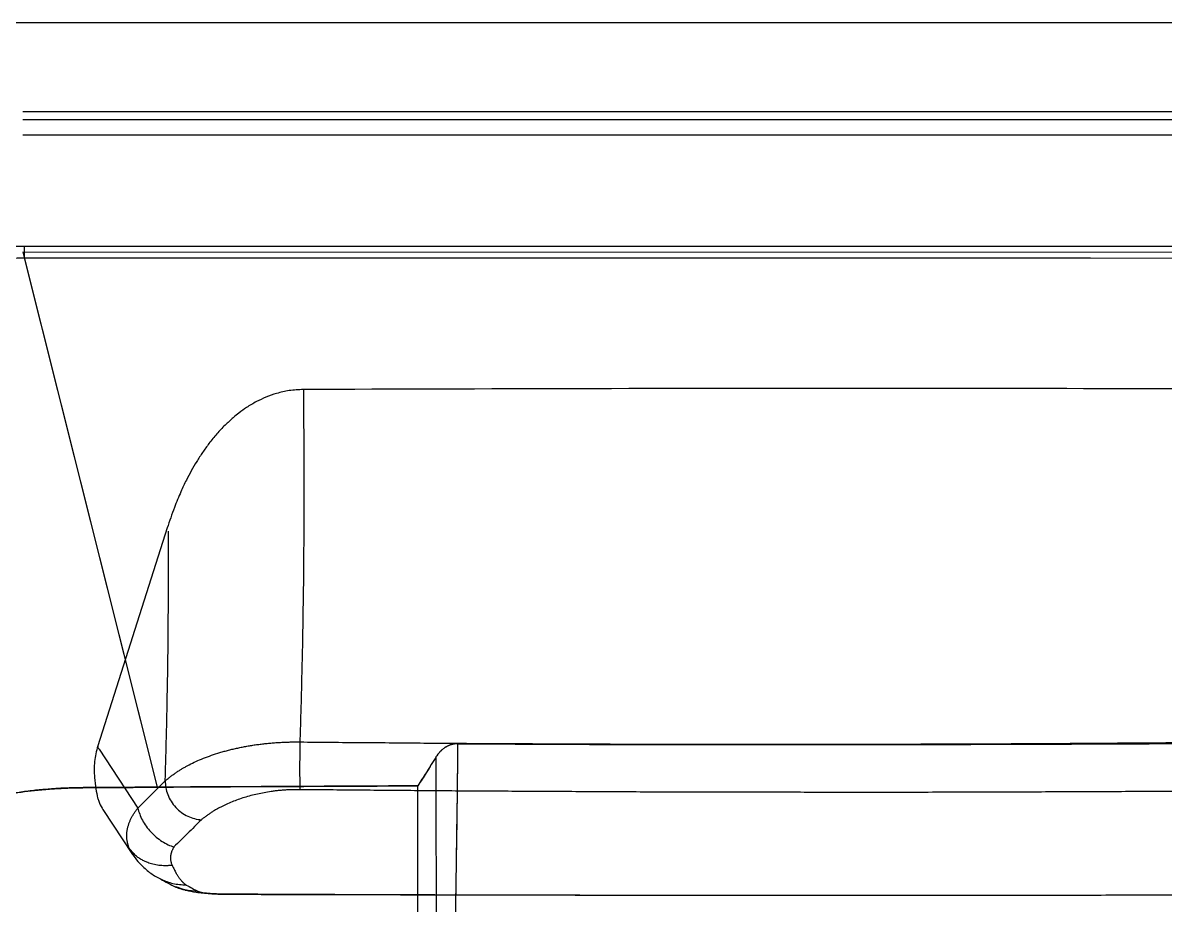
# Model space of a CAD drawing. Extents: x 956 to 1028, y 499 to 635.
# Drawn here: x 967.63 to 978.38, y 581.2 to 589.5 of the extents above; entities that cross this region are included whole.
import ezdxf

# ---------------------------------------------------------------- set-up
doc = ezdxf.new("R2010")
doc.units = 0
doc.header["$MEASUREMENT"] = 0
doc.layers.add('1', color=4, linetype='Continuous')

# ---------------------------------------------------------------- blocks, each defined once
blk = doc.blocks.new('2020 HS PILLOW')
at = {"layer": '1', "color": 2}
for p, q in [((5.803, -0.013), (5.803, -0.011)), ((6.718, -0.447), (6.684, -0.383)), ((6.965, -0.807), (6.685, -0.383)), ((7, -1.374), (6.635, -0.82)), ((6.358, -3.456), (7.012, -1.404))]:
    blk.add_line(p, q, dxfattribs=at)
at = {"layer": '1', "color": 2, "flags": 128}
for points in [[(6.635, -0.82), (6.49, -0.963), (6.377, -1.076)], [(7.013, -0.916), (7.011, -0.909), (7.001, -0.884)]]:
    blk.add_lwpolyline(points, dxfattribs=at)
at = {"layer": '1', "color": 2}
for centre, radius, start, end in [((6.982, -1.398), 0.0302, 349.0452, 54.1848), ((-6.425, -4.729), 11.502, 359.8564, 0.3837)]:
    blk.add_arc(centre, radius, start, end, dxfattribs=at)
for points, knots in [([(5.803, -0.009), (4.052, -0.005), (0.184, 0.005), (-3.685, -0.004), (-5.803, -0.009)], [0, 0, 0, 0, 0.452479, 1, 1, 1, 1]), ([(5.803, -0.013), (5.576, -0.012), (5.121, -0.01), (4.438, -0.007), (3.755, -0.005), (3.072, -0.003), (2.39, -0.002), (1.707, -0.001), (1.024, 0), (0.341, 0), (-0.341, 0), (-1.024, 0), (-1.707, -0.001), (-2.39, -0.002), (-3.072, -0.003), (-3.755, -0.005), (-4.438, -0.007), (-5.121, -0.01), (-5.576, -0.012), (-5.803, -0.013)], [0, 0, 0, 0, 0.058824, 0.117648, 0.176472, 0.235295, 0.294119, 0.352942, 0.411765, 0.470588, 0.529412, 0.588235, 0.647058, 0.705881, 0.764705, 0.823528, 0.882352, 0.941176, 1, 1, 1, 1]), ([(6.189, -0.049), (6.186, -0.048), (6.155, -0.04), (6.082, -0.027), (5.979, -0.016), (5.882, -0.011), (5.83, -0.01), (5.803, -0.009)], [0, 0, 0, 0, 0.030763, 0.316842, 0.644882, 0.816686, 1, 1, 1, 1]), ([(6.067, -0.036), (6.066, -0.036), (6.065, -0.035), (6.062, -0.034), (6.059, -0.033), (6.056, -0.032), (6.052, -0.031), (6.048, -0.03), (6.044, -0.029), (6.039, -0.028), (6.029, -0.026), (6.009, -0.023), (5.977, -0.02), (5.939, -0.017), (5.906, -0.015), (5.879, -0.014), (5.861, -0.013), (5.842, -0.013), (5.823, -0.013), (5.81, -0.013), (5.803, -0.013)], [0, 0, 0, 0, 0.029153, 0.058134, 0.086978, 0.115718, 0.144392, 0.173033, 0.201679, 0.230364, 0.259125, 0.384793, 0.508272, 0.631196, 0.751677, 0.801642, 0.851147, 0.900501, 0.950016, 1, 1, 1, 1]), ([(6.067, -0.036), (6.109, -0.038), (6.182, -0.041), (6.249, -0.068), (6.277, -0.08)], [0, 0, 0, 0, 0.578974, 1, 1, 1, 1]), ([(6.18, -0.096), (6.181, -0.097), (6.183, -0.098), (6.186, -0.1), (6.189, -0.102), (6.193, -0.105), (6.197, -0.108), (6.2, -0.111), (6.204, -0.115), (6.208, -0.119), (6.212, -0.123), (6.217, -0.127), (6.222, -0.133), (6.227, -0.14), (6.234, -0.148), (6.241, -0.157), (6.248, -0.167), (6.255, -0.177), (6.263, -0.188), (6.271, -0.202), (6.277, -0.213), (6.28, -0.218)], [0, 0, 0, 0, 0.041363, 0.082794, 0.124315, 0.165946, 0.207707, 0.24961, 0.291671, 0.333906, 0.376328, 0.418938, 0.461737, 0.523475, 0.583383, 0.655331, 0.712067, 0.773227, 0.841567, 0.917123, 1, 1, 1, 1]), ([(6.415, -0.151), (6.379, -0.135), (6.304, -0.104), (6.222, -0.099), (6.18, -0.096)], [0, 0, 0, 0, 0.484915, 1, 1, 1, 1]), ([(6.282, -0.078), (6.276, -0.076), (6.266, -0.072), (6.248, -0.066), (6.227, -0.059), (6.208, -0.054), (6.198, -0.052)], [0, 0, 0, 0, 0.213766, 0.380662, 0.676501, 1, 1, 1, 1]), ([(6.419, -0.151), (6.396, -0.139), (6.349, -0.113), (6.302, -0.089), (6.278, -0.077)], [0, 0, 0, 0, 0.499988, 1, 1, 1, 1]), ([(6.684, -0.385), (6.669, -0.362), (6.632, -0.309), (6.557, -0.24), (6.483, -0.182), (6.432, -0.16), (6.415, -0.152)], [0, 0, 0, 0, 0.230526, 0.532154, 0.843989, 1, 1, 1, 1]), ([(6.312, -0.282), (6.31, -0.277), (6.305, -0.267), (6.297, -0.252), (6.289, -0.235), (6.283, -0.224), (6.28, -0.218)], [0, 0, 0, 0, 0.223372, 0.464478, 0.723346, 1, 1, 1, 1]), ([(6.295, -0.454), (6.296, -0.451), (6.3, -0.446), (6.304, -0.438), (6.308, -0.43), (6.312, -0.422), (6.315, -0.414), (6.318, -0.406), (6.321, -0.398), (6.323, -0.39), (6.325, -0.382), (6.326, -0.374), (6.327, -0.364), (6.328, -0.351), (6.327, -0.337), (6.326, -0.323), (6.322, -0.309), (6.318, -0.295), (6.314, -0.286), (6.312, -0.282)], [0, 0, 0, 0, 0.047713, 0.095186, 0.142451, 0.189542, 0.236492, 0.283334, 0.330103, 0.376834, 0.423559, 0.470314, 0.517133, 0.600121, 0.681822, 0.762442, 0.842196, 0.921306, 1, 1, 1, 1]), ([(6.312, -0.282), (6.316, -0.281), (6.324, -0.28), (6.335, -0.279), (6.346, -0.278), (6.357, -0.278), (6.367, -0.278), (6.384, -0.278), (6.407, -0.278), (6.446, -0.282), (6.492, -0.29), (6.531, -0.302), (6.557, -0.313), (6.572, -0.32), (6.588, -0.327), (6.603, -0.336), (6.618, -0.345), (6.634, -0.356), (6.649, -0.368), (6.664, -0.381), (6.678, -0.396), (6.692, -0.412), (6.706, -0.429), (6.714, -0.441), (6.718, -0.447)], [0, 0, 0, 0, 0.023632, 0.046369, 0.068221, 0.089195, 0.1093, 0.128542, 0.191011, 0.249492, 0.36685, 0.47887, 0.513551, 0.54976, 0.58751, 0.626815, 0.667692, 0.71016, 0.75424, 0.799965, 0.847379, 0.896515, 0.947387, 1, 1, 1, 1]), ([(6.037, -0.71), (6.08, -0.667), (6.166, -0.581), (6.252, -0.496), (6.295, -0.454)], [0, 0, 0, 0, 0.503161, 1, 1, 1, 1]), ([(6.635, -0.82), (6.626, -0.783), (6.612, -0.744), (6.581, -0.686), (6.569, -0.667), (6.543, -0.63), (6.528, -0.612), (6.496, -0.578), (6.479, -0.562), (6.444, -0.532), (6.426, -0.519), (6.37, -0.483), (6.331, -0.465), (6.295, -0.454)], [0, 0, 0, 0, 0.25, 0.25, 0.375, 0.375, 0.5, 0.5, 0.625, 0.625, 0.75, 0.75, 1, 1, 1, 1]), ([(6.718, -0.447), (6.719, -0.451), (6.722, -0.458), (6.725, -0.469), (6.728, -0.48), (6.731, -0.491), (6.733, -0.502), (6.735, -0.513), (6.737, -0.525), (6.738, -0.536), (6.738, -0.548), (6.739, -0.56), (6.738, -0.572), (6.738, -0.584), (6.737, -0.596), (6.735, -0.608), (6.733, -0.62), (6.731, -0.632), (6.728, -0.645), (6.724, -0.657), (6.72, -0.67), (6.716, -0.682), (6.711, -0.695), (6.706, -0.707), (6.7, -0.72), (6.693, -0.732), (6.687, -0.745), (6.679, -0.757), (6.671, -0.77), (6.663, -0.782), (6.654, -0.795), (6.645, -0.807), (6.638, -0.816), (6.635, -0.82)], [0, 0, 0, 0, 0.029325, 0.058829, 0.088513, 0.118379, 0.148429, 0.178665, 0.209089, 0.239703, 0.270509, 0.301508, 0.332702, 0.364093, 0.395683, 0.427473, 0.459465, 0.49166, 0.52406, 0.556667, 0.589482, 0.622506, 0.655742, 0.689189, 0.722851, 0.756728, 0.790821, 0.825132, 0.859663, 0.894413, 0.929386, 0.964581, 1, 1, 1, 1]), ([(5.111, -0.993), (5.117, -0.993), (5.13, -0.993), (5.149, -0.993), (5.169, -0.993), (5.188, -0.992), (5.207, -0.992), (5.227, -0.991), (5.246, -0.989), (5.265, -0.988), (5.285, -0.987), (5.304, -0.985), (5.323, -0.983), (5.342, -0.981), (5.361, -0.978), (5.418, -0.97), (5.511, -0.953), (5.634, -0.921), (5.75, -0.879), (5.832, -0.842), (5.884, -0.814), (5.912, -0.798), (5.939, -0.781), (5.965, -0.764), (5.99, -0.746), (6.014, -0.728), (6.029, -0.716), (6.037, -0.71)], [0, 0, 0, 0, 0.017344, 0.034677, 0.052006, 0.069339, 0.086682, 0.104043, 0.121428, 0.138844, 0.156298, 0.173796, 0.191346, 0.208954, 0.226626, 0.244369, 0.366423, 0.490446, 0.615395, 0.741843, 0.778648, 0.815411, 0.852172, 0.888971, 0.925849, 0.962846, 1, 1, 1, 1]), ([(6.377, -1.076), (6.377, -1.055), (6.375, -1.034), (6.368, -0.99), (6.362, -0.968), (6.345, -0.925), (6.335, -0.904), (6.31, -0.863), (6.295, -0.844), (6.262, -0.809), (6.244, -0.793), (6.206, -0.765), (6.185, -0.753), (6.143, -0.733), (6.122, -0.726), (6.079, -0.715), (6.057, -0.711), (6.037, -0.71)], [0, 0, 0, 0, 0.125, 0.125, 0.25, 0.25, 0.375, 0.375, 0.5, 0.5, 0.625, 0.625, 0.75, 0.75, 0.875, 0.875, 1, 1, 1, 1]), ([(7.001, -0.884), (6.994, -0.862), (6.985, -0.835), (6.966, -0.811), (6.964, -0.808)], [0, 0, 0, 0, 0.858498, 1, 1, 1, 1]), ([(7.043, -1.109), (7.04, -1.071), (7.032, -0.996), (7.019, -0.943), (7.013, -0.916)], [0, 0, 0, 0, 0.49633, 1, 1, 1, 1]), ([(-5.111, -0.993), (-5.012, -0.992), (-4.816, -0.99), (-4.521, -0.987), (-4.226, -0.985), (-3.929, -0.983), (-3.632, -0.98), (-3.334, -0.978), (-3.035, -0.977), (-2.735, -0.975), (-2.434, -0.973), (-2.133, -0.972), (-1.83, -0.971), (-1.527, -0.97), (-1.223, -0.969), (-0.919, -0.968), (-0.613, -0.968), (-0.307, -0.968), (0.091, -0.968), (0.579, -0.968), (1.155, -0.969), (1.729, -0.97), (2.3, -0.973), (2.867, -0.976), (3.432, -0.979), (3.994, -0.983), (4.553, -0.988), (4.925, -0.991), (5.111, -0.993)], [0, 0, 0, 0, 0.028776, 0.057631, 0.086566, 0.11558, 0.144673, 0.173846, 0.203098, 0.232429, 0.26184, 0.291331, 0.320902, 0.350552, 0.380282, 0.410091, 0.439981, 0.46995, 0.5, 0.556693, 0.613101, 0.669223, 0.725062, 0.780616, 0.835887, 0.890874, 0.945579, 1, 1, 1, 1]), ([(5.11, -1.442), (5.111, -1.401), (5.111, -1.357), (5.112, -1.271), (5.112, -1.228), (5.112, -1.147), (5.112, -1.11), (5.111, -1.044), (5.111, -1.016), (5.111, -0.993)], [0, 0, 0, 0, 0.25, 0.25, 0.5, 0.5, 0.75, 0.75, 1, 1, 1, 1]), ([(6.377, -1.076), (6.373, -1.079), (6.364, -1.087), (6.351, -1.098), (6.338, -1.108), (6.324, -1.119), (6.311, -1.129), (6.297, -1.139), (6.284, -1.148), (6.27, -1.157), (6.257, -1.166), (6.244, -1.175), (6.23, -1.183), (6.217, -1.191), (6.204, -1.199), (6.191, -1.206), (6.178, -1.213), (6.165, -1.22), (6.136, -1.236), (6.088, -1.259), (6.018, -1.289), (5.943, -1.317), (5.877, -1.338), (5.822, -1.354), (5.781, -1.365), (5.738, -1.376), (5.695, -1.385), (5.652, -1.394), (5.608, -1.402), (5.563, -1.41), (5.519, -1.417), (5.473, -1.422), (5.428, -1.428), (5.383, -1.432), (5.337, -1.436), (5.292, -1.438), (5.246, -1.44), (5.201, -1.442), (5.155, -1.442), (5.125, -1.442), (5.11, -1.442)], [0, 0, 0, 0, 0.016918, 0.033551, 0.049895, 0.065946, 0.081698, 0.097147, 0.11229, 0.127123, 0.141642, 0.155843, 0.169723, 0.18328, 0.196511, 0.209412, 0.221981, 0.234217, 0.246116, 0.305779, 0.366313, 0.427658, 0.489743, 0.520676, 0.551541, 0.58233, 0.613033, 0.643639, 0.674138, 0.704522, 0.734779, 0.764902, 0.794881, 0.824706, 0.85437, 0.883864, 0.913181, 0.942313, 0.971255, 1, 1, 1, 1]), ([(6.377, -1.076), (6.375, -1.128), (6.373, -1.226), (6.367, -1.423), (6.361, -1.664), (6.356, -1.958), (6.351, -2.233), (6.349, -2.487), (6.347, -2.722), (6.346, -2.957), (6.345, -3.191), (6.346, -3.348), (6.346, -3.426)], [0, 0, 0, 0, 0.066712, 0.125013, 0.250008, 0.374939, 0.500001, 0.599859, 0.699783, 0.799778, 0.899849, 1, 1, 1, 1]), ([(7.012, -1.404), (7.024, -1.355), (7.05, -1.258), (7.046, -1.159), (7.043, -1.109)], [0, 0, 0, 0, 0.497537, 1, 1, 1, 1]), ([(5.11, -1.442), (5.013, -1.441), (4.818, -1.439), (4.526, -1.437), (4.234, -1.435), (3.942, -1.432), (3.65, -1.43), (3.358, -1.428), (3.066, -1.427), (2.774, -1.425), (2.482, -1.424), (2.19, -1.423), (1.898, -1.421), (1.606, -1.42), (1.314, -1.42), (1.022, -1.419), (0.73, -1.419), (0.438, -1.418), (0.146, -1.418), (-0.146, -1.418), (-0.438, -1.418), (-0.73, -1.419), (-1.022, -1.419), (-1.314, -1.42), (-1.606, -1.42), (-1.898, -1.421), (-2.19, -1.423), (-2.482, -1.424), (-2.774, -1.425), (-3.066, -1.427), (-3.358, -1.428), (-3.65, -1.43), (-3.942, -1.432), (-4.234, -1.435), (-4.526, -1.437), (-4.818, -1.439), (-5.013, -1.441), (-5.11, -1.442)], [0, 0, 0, 0, 0.028576, 0.05715, 0.085725, 0.114298, 0.142871, 0.171443, 0.200015, 0.228587, 0.257158, 0.285728, 0.314298, 0.342868, 0.371438, 0.400008, 0.428577, 0.457146, 0.485715, 0.514285, 0.542854, 0.571423, 0.599992, 0.628562, 0.657132, 0.685702, 0.714272, 0.742842, 0.771413, 0.799985, 0.828557, 0.857129, 0.885702, 0.914275, 0.94285, 0.971424, 1, 1, 1, 1]), ([(5.077, -4.652), (5.077, -4.611), (5.076, -4.529), (5.074, -4.405), (5.074, -4.281), (5.073, -4.158), (5.072, -4.034), (5.072, -3.91), (5.072, -3.787), (5.072, -3.663), (5.072, -3.539), (5.073, -3.416), (5.074, -3.292), (5.075, -3.169), (5.076, -3.045), (5.077, -2.922), (5.079, -2.798), (5.081, -2.675), (5.083, -2.551), (5.085, -2.428), (5.087, -2.305), (5.09, -2.181), (5.093, -2.058), (5.096, -1.935), (5.099, -1.811), (5.103, -1.688), (5.106, -1.565), (5.109, -1.483), (5.11, -1.442)], [0, 0, 0, 0, 0.038705, 0.0773915, 0.1160594, 0.1547086, 0.1933388, 0.2319501, 0.2705422, 0.3091151, 0.3476687, 0.3862027, 0.4247171, 0.4632118, 0.5016866, 0.5401414, 0.5785762, 0.6169907, 0.6553849, 0.6937587, 0.732112, 0.7704445, 0.8087563, 0.8470473, 0.8853172, 0.923566, 0.9617937, 1, 1, 1, 1]), ([(5.077, -4.758), (5.122, -4.756), (5.207, -4.752), (5.326, -4.724), (5.428, -4.688), (5.523, -4.643), (5.607, -4.593), (5.679, -4.541), (5.747, -4.486), (5.817, -4.421), (5.893, -4.34), (5.963, -4.254), (6.026, -4.167), (6.081, -4.081), (6.132, -3.994), (6.182, -3.9), (6.236, -3.784), (6.298, -3.635), (6.337, -3.52), (6.358, -3.456)], [0, 0, 0, 0, 0.066168, 0.126124, 0.180035, 0.227981, 0.282801, 0.327814, 0.363349, 0.416631, 0.473636, 0.534326, 0.58729, 0.640562, 0.693101, 0.744982, 0.808308, 0.893382, 1, 1, 1, 1]), ([(-5.077, -4.758), (-3.411, -4.763), (-0.026, -4.774), (3.358, -4.763), (5.077, -4.758)], [0, 0, 0, 0, 0.492188, 1, 1, 1, 1])]:
    blk.add_open_spline(points, degree=3, knots=knots, dxfattribs=at)
blk.add_open_spline([(6.18, -0.096), (6.142, -0.076), (6.105, -0.056), (6.067, -0.036)], degree=3, dxfattribs=at)
blk = doc.blocks.new('2026 SX')
at = {"layer": '1', "color": 3}
for p, q in [((66.402, 77.272), (5.922, 77.272)), ((60.595, 77.272), (11.729, 77.272)), ((60.595, 77.272), (11.729, 77.272)), ((60.595, 76.436), (11.729, 76.436)), ((11.729, 76.364), (60.595, 76.364)), ((60.595, 76.216), (11.729, 76.216)), ((31.848, 75.113), (11.729, 75.114)), ((11.729, 75.114), (12.994, 70.082)), ((11.742, 75.061), (12.994, 70.082))]:
    blk.add_line(p, q, dxfattribs=at)
at = {"layer": '1', "color": 3, "flags": 128}
for points in [[(11.729, 77.272), (8.825, 77.272), (5.922, 77.272)], [(11.742, 75.173), (21.778, 75.173), (31.814, 75.172)], [(11.742, 75.061), (21.778, 75.061), (31.814, 75.06)]]:
    blk.add_lwpolyline(points, dxfattribs=at)
at = {"layer": '1', "color": 3}
for points, knots in [([(10.38, 74.603), (10.388, 74.61), (10.402, 74.625), (10.425, 74.646), (10.447, 74.667), (10.469, 74.688), (10.491, 74.708), (10.514, 74.727), (10.536, 74.746), (10.559, 74.765), (10.581, 74.783), (10.604, 74.801), (10.627, 74.818), (10.65, 74.835), (10.718, 74.883), (10.833, 74.956), (11.004, 75.038), (11.183, 75.101), (11.346, 75.139), (11.491, 75.16), (11.588, 75.168), (11.658, 75.171), (11.7, 75.172), (11.728, 75.173), (11.742, 75.173)], [0, 0, 0, 0, 0.020399, 0.040629, 0.060693, 0.080594, 0.100337, 0.119924, 0.139358, 0.158643, 0.177783, 0.196782, 0.215642, 0.234369, 0.252965, 0.379608, 0.503773, 0.627257, 0.752692, 0.833561, 0.917065, 0.944531, 0.972173, 1, 1, 1, 1]), ([(10.483, 74.501), (10.523, 74.545), (10.564, 74.587), (10.651, 74.668), (10.696, 74.707), (10.791, 74.779), (10.84, 74.813), (10.941, 74.874), (10.994, 74.902), (11.102, 74.951), (11.158, 74.972), (11.271, 75.007), (11.329, 75.021), (11.446, 75.043), (11.505, 75.05), (11.623, 75.06), (11.682, 75.062), (11.742, 75.061)], [0, 0, 0, 0, 0.125, 0.125, 0.25, 0.25, 0.375, 0.375, 0.5, 0.5, 0.625, 0.625, 0.75, 0.75, 0.875, 0.875, 1, 1, 1, 1]), ([(15.821, 70.49), (15.818, 70.49), (15.813, 70.49), (15.805, 70.489), (15.797, 70.489), (15.789, 70.488), (15.78, 70.486), (15.772, 70.484), (15.764, 70.482), (15.756, 70.48), (15.741, 70.475), (15.718, 70.464), (15.692, 70.448), (15.669, 70.429), (15.652, 70.412), (15.639, 70.397), (15.629, 70.384), (15.623, 70.374), (15.62, 70.37)], [0, 0, 0, 0, 0.031924, 0.064054, 0.096405, 0.128989, 0.161818, 0.194903, 0.228253, 0.261877, 0.295783, 0.423763, 0.5606, 0.671829, 0.790583, 0.857661, 0.927502, 1, 1, 1, 1]), ([(15.821, 70.49), (15.818, 70.49), (15.813, 70.49), (15.802, 70.489), (15.784, 70.487), (15.759, 70.482), (15.73, 70.47), (15.703, 70.455), (15.678, 70.437), (15.66, 70.42), (15.646, 70.405), (15.638, 70.395), (15.629, 70.383), (15.624, 70.374), (15.62, 70.37)], [0, 0, 0, 0, 0.035496, 0.062577, 0.124974, 0.249854, 0.372044, 0.499615, 0.622253, 0.750036, 0.809471, 0.874975, 0.925296, 1, 1, 1, 1]), ([(15.821, 70.49), (15.821, 70.473), (15.821, 70.438), (15.82, 70.386), (15.82, 70.333), (15.819, 70.279), (15.818, 70.225), (15.818, 70.17), (15.817, 70.114), (15.816, 70.057), (15.816, 70), (15.815, 69.941), (15.814, 69.882), (15.813, 69.823), (15.813, 69.762), (15.812, 69.701), (15.811, 69.639), (15.81, 69.577), (15.809, 69.513), (15.808, 69.449), (15.807, 69.384), (15.806, 69.318), (15.805, 69.252), (15.804, 69.185), (15.803, 69.116), (15.802, 69.048), (15.801, 68.978), (15.799, 68.89), (15.797, 68.783), (15.795, 68.654), (15.793, 68.521), (15.79, 68.383), (15.787, 68.24), (15.785, 68.092), (15.782, 67.939), (15.779, 67.781), (15.776, 67.618), (15.772, 67.45), (15.769, 67.277), (15.767, 67.159), (15.765, 67.099)], [0, 0, 0, 0, 0.0178, 0.035715, 0.053745, 0.07189, 0.090149, 0.108523, 0.127012, 0.145616, 0.164335, 0.183168, 0.202116, 0.221178, 0.240356, 0.259648, 0.279055, 0.298576, 0.318212, 0.337963, 0.357829, 0.37781, 0.397905, 0.418115, 0.43844, 0.458879, 0.479433, 0.500102, 0.536235, 0.573373, 0.611515, 0.650662, 0.690814, 0.73197, 0.774131, 0.817296, 0.861465, 0.906639, 0.952817, 1, 1, 1, 1]), ([(15.821, 70.49), (15.821, 70.473), (15.821, 70.44), (15.82, 70.392), (15.82, 70.346), (15.819, 70.302), (15.819, 70.261), (15.818, 70.223), (15.818, 70.187), (15.817, 70.108), (15.816, 69.981), (15.812, 69.747), (15.808, 69.442), (15.802, 69.067), (15.795, 68.674), (15.788, 68.28), (15.78, 67.865), (15.774, 67.534), (15.769, 67.273), (15.767, 67.16), (15.765, 67.099)], [0, 0, 0, 0, 0.017565, 0.034178, 0.049839, 0.064547, 0.078303, 0.091107, 0.102959, 0.113858, 0.169932, 0.227716, 0.339385, 0.455431, 0.566715, 0.683146, 0.791289, 0.910862, 0.951663, 1, 1, 1, 1]), ([(15.821, 70.49), (15.984, 70.489), (16.286, 70.488), (16.737, 70.486), (17.176, 70.484), (17.781, 70.483), (18.537, 70.482), (19.746, 70.483), (20.953, 70.487), (22.011, 70.494), (22.551, 70.498), (22.854, 70.5), (23.005, 70.501), (23.07, 70.502)], [0, 0, 0, 0, 0.067378, 0.124842, 0.186668, 0.249369, 0.374918, 0.499463, 0.749746, 0.874741, 0.937296, 0.973045, 1, 1, 1, 1]), ([(23.07, 70.502), (22.913, 70.501), (22.604, 70.498), (22.145, 70.495), (21.698, 70.492), (21.1, 70.488), (20.351, 70.485), (19.446, 70.483), (18.541, 70.482), (17.785, 70.483), (17.18, 70.484), (16.736, 70.486), (16.284, 70.488), (15.982, 70.489), (15.821, 70.49)], [0, 0, 0, 0, 0.064893, 0.128188, 0.18989, 0.25, 0.375412, 0.5, 0.624528, 0.75, 0.812724, 0.875, 0.93346, 1, 1, 1, 1]), ([(15.62, 70.37), (15.589, 70.32), (15.531, 70.228), (15.473, 70.136), (15.446, 70.094)], [0, 0, 0, 0, 0.539501, 1, 1, 1, 1]), ([(15.62, 70.37), (15.588, 70.319), (15.531, 70.227), (15.472, 70.135), (15.446, 70.094)], [0, 0, 0, 0, 0.552926, 1, 1, 1, 1]), ([(15.637, 67.065), (15.637, 67.09), (15.636, 67.142), (15.635, 67.218), (15.634, 67.293), (15.632, 67.481), (15.629, 67.781), (15.626, 68.18), (15.624, 68.575), (15.622, 68.958), (15.621, 69.273), (15.62, 69.515), (15.62, 69.693), (15.62, 69.838), (15.62, 69.953), (15.62, 70.051), (15.619, 70.158), (15.619, 70.269), (15.62, 70.337), (15.62, 70.37)], [0, 0, 0, 0, 0.020948, 0.041698, 0.062251, 0.082605, 0.196018, 0.311953, 0.421472, 0.541301, 0.655976, 0.713314, 0.770652, 0.827988, 0.856666, 0.885325, 0.928103, 0.966328, 1, 1, 1, 1]), ([(15.446, 70.094), (15.237, 70.093), (14.834, 70.091), (14.254, 70.088), (13.646, 70.085), (13.231, 70.083), (12.994, 70.082)], [0, 0, 0, 0, 0.256305, 0.492724, 0.70927, 1, 1, 1, 1]), ([(15.446, 64.557), (15.446, 64.599), (15.446, 64.684), (15.446, 64.811), (15.446, 64.941), (15.446, 65.073), (15.446, 65.207), (15.446, 65.422), (15.446, 65.724), (15.446, 66.1), (15.446, 66.478), (15.446, 66.84), (15.446, 67.206), (15.446, 67.679), (15.446, 68.142), (15.446, 68.528), (15.446, 68.744), (15.446, 68.964), (15.446, 69.224), (15.446, 69.461), (15.446, 69.622), (15.446, 69.722), (15.446, 69.819), (15.446, 69.913), (15.446, 70.005), (15.446, 70.064), (15.446, 70.094)], [0, 0, 0, 0, 0.019825, 0.0400536, 0.0606857, 0.0817211, 0.1031599, 0.1250019, 0.1855629, 0.2500015, 0.3103347, 0.3750003, 0.4343023, 0.5000011, 0.6250002, 0.6874998, 0.7187492, 0.75, 0.8162195, 0.8749998, 0.8967429, 0.918122, 0.9391371, 0.9597884, 0.980076, 1, 1, 1, 1]), ([(15.446, 64.557), (15.446, 64.599), (15.446, 64.685), (15.446, 64.813), (15.446, 64.943), (15.446, 65.075), (15.446, 65.208), (15.446, 65.422), (15.446, 65.724), (15.446, 66.1), (15.446, 66.478), (15.446, 66.84), (15.446, 67.206), (15.446, 67.679), (15.446, 68.142), (15.446, 68.528), (15.446, 68.744), (15.446, 68.963), (15.446, 69.223), (15.446, 69.46), (15.446, 69.623), (15.446, 69.723), (15.446, 69.821), (15.446, 69.915), (15.446, 70.006), (15.446, 70.065), (15.446, 70.094)], [0, 0, 0, 0, 0.020001, 0.040335, 0.061002, 0.082002, 0.103335, 0.125, 0.185573, 0.249999, 0.310291, 0.374999, 0.434359, 0.499999, 0.624998, 0.687498, 0.718748, 0.749998, 0.815694, 0.874999, 0.896965, 0.918477, 0.939537, 0.960144, 0.980298, 1, 1, 1, 1]), ([(12.994, 70.082), (12.914, 70.081), (12.765, 70.08), (12.562, 70.079), (12.399, 70.078), (12.281, 70.077), (12.199, 70.075), (12.139, 70.073), (12.087, 70.071), (12.041, 70.068), (12.002, 70.065), (11.933, 70.06), (11.831, 70.051), (11.692, 70.033), (11.551, 70.01), (11.407, 69.98), (11.262, 69.943), (11.098, 69.892), (10.914, 69.821), (10.722, 69.727), (10.535, 69.611), (10.409, 69.514), (10.331, 69.446), (10.301, 69.418), (10.27, 69.387), (10.238, 69.356), (10.195, 69.313), (10.133, 69.251), (10.073, 69.191), (10.034, 69.152), (10.025, 69.143)], [0, 0, 0, 0, 0.073969, 0.138058, 0.188277, 0.224605, 0.247393, 0.264532, 0.280697, 0.295112, 0.30726, 0.317039, 0.359324, 0.402295, 0.446486, 0.49182, 0.538195, 0.585674, 0.650846, 0.719999, 0.784089, 0.854301, 0.867096, 0.879844, 0.892677, 0.907149, 0.92146, 0.948712, 0.988618, 1, 1, 1, 1]), ([(10.964, 69.839), (10.987, 69.848), (11.035, 69.867), (11.107, 69.893), (11.178, 69.917), (11.244, 69.937), (11.306, 69.954), (11.381, 69.973), (11.473, 69.994), (11.589, 70.016), (11.711, 70.036), (11.844, 70.052), (11.944, 70.061), (12.02, 70.067), (12.065, 70.069), (12.122, 70.072), (12.176, 70.075), (12.218, 70.076), (12.254, 70.076), (12.296, 70.077), (12.351, 70.078), (12.412, 70.078), (12.493, 70.079), (12.591, 70.079), (12.696, 70.08), (12.795, 70.08), (12.893, 70.081), (12.96, 70.081), (12.994, 70.082)], [0, 0, 0, 0, 0.0363478, 0.0752431, 0.1114903, 0.1450996, 0.1760694, 0.2043892, 0.2579017, 0.3130795, 0.3777145, 0.4378832, 0.5072548, 0.5246263, 0.5489205, 0.572752, 0.6084971, 0.6264299, 0.6351576, 0.6603828, 0.6880932, 0.7142017, 0.749715, 0.8066621, 0.8572552, 0.9016938, 0.9510698, 1, 1, 1, 1])]:
    blk.add_open_spline(points, degree=3, knots=knots, dxfattribs=at)
for points in [[(11.742, 75.173), (11.742, 75.134), (11.742, 75.096), (11.742, 75.061)], [(12.994, 70.082), (13.811, 70.087), (14.629, 70.091), (15.446, 70.094)]]:
    blk.add_open_spline(points, degree=3, dxfattribs=at)
at = {"layer": '1', "color": 3, "rotation": 180}
blk.add_blockref('2020 HS PILLOW', (19.446, 69.065), dxfattribs=at)

msp = doc.modelspace()

# ---------------------------------------------------------------- block references
at = {"layer": '1'}
msp.add_blockref('2026 SX', (955.896, 512.227), dxfattribs=at)

doc.saveas('drawing.dxf')
